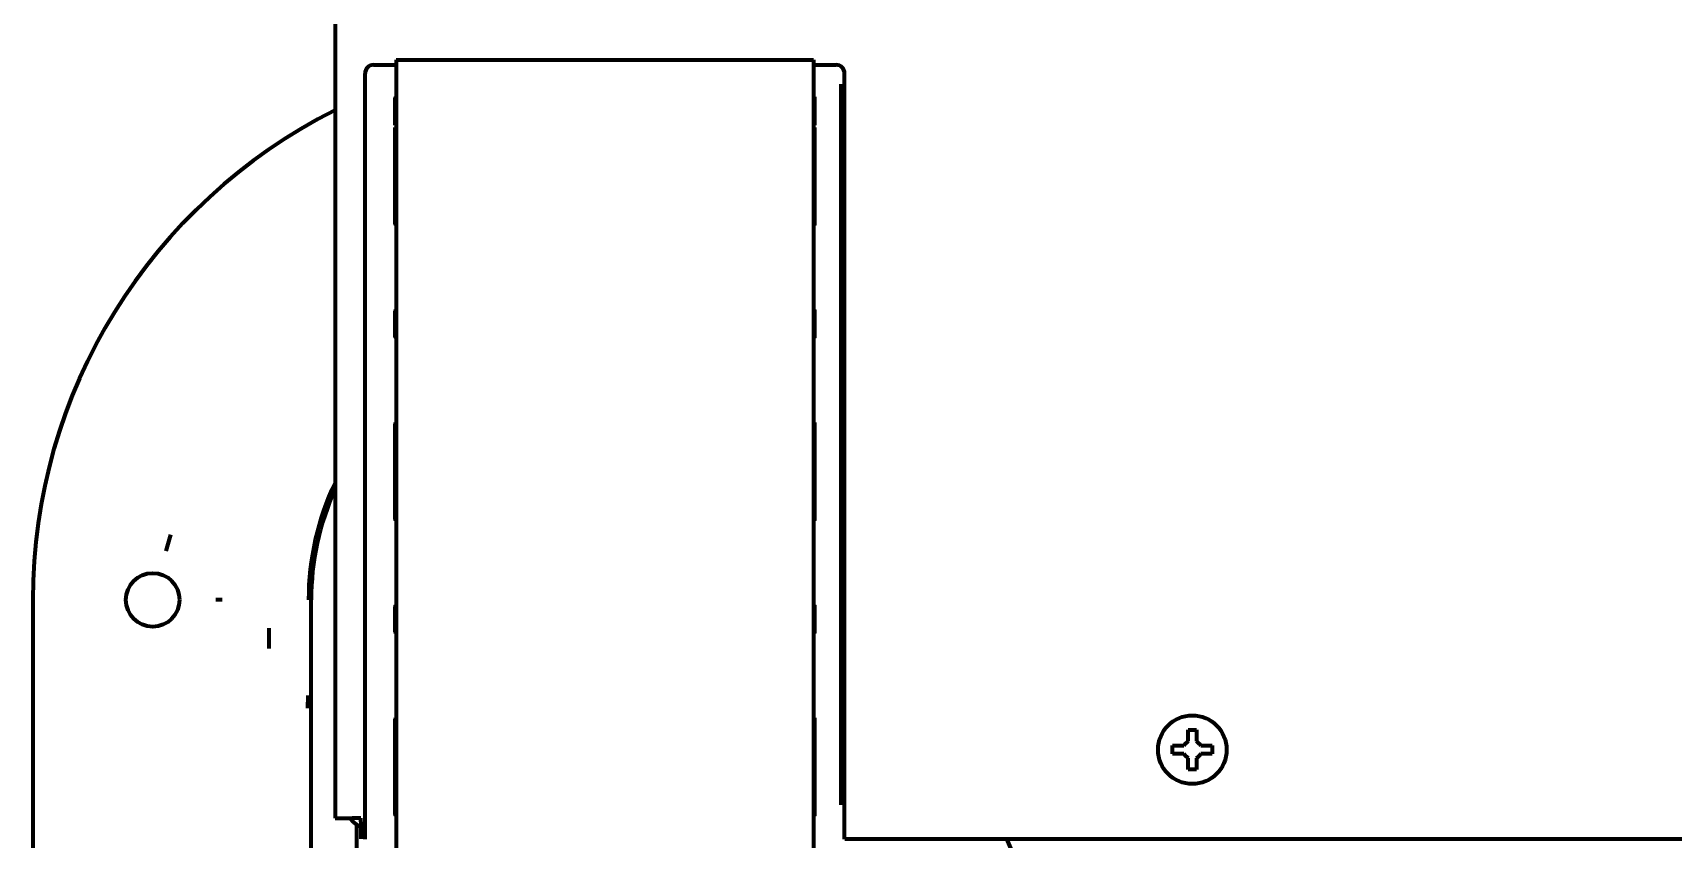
# Model space of a CAD drawing. Header units: inches. Extents: x -3055 to 7244, y 299 to 5591.
# Drawn here: x 2760.3 to 2951.9, y 477.2 to 571.4 of the extents above; entities that cross this region are included whole.
import ezdxf

# ---------------------------------------------------------------- set-up
doc = ezdxf.new("R2010")
doc.units = ezdxf.units.IN

msp = doc.modelspace()

# ---------------------------------------------------------------- linework, layer by layer
at = {"linetype": 'Continuous', "lineweight": 70}
for p, q in [((2795.62, 1053.6), (2795.62, 479.64)), ((2800.12, 567.64), (2802.74, 567.64)), ((2802.74, 568.24), (2802.74, 566.44)), ((2802.74, 568.24), (2851.49, 568.24)), ((2851.49, 568.24), (2851.49, 566.44)), ((2851.49, 567.64), (2854.12, 567.64)), ((2799.12, 481.18), (2799.12, 566.64)), ((2802.74, 566.44), (2802.74, 379.64)), ((2851.49, 566.44), (2851.49, 379.64)), ((2854.67, 565.4), (2854.67, 481.18)), ((2855.12, 481.18), (2855.12, 566.64)), ((2802.65, 560.6), (2802.65, 562.9)), ((2851.59, 562.9), (2851.59, 560.6)), ((2802.65, 560.6), (2802.74, 560.51)), ((2802.74, 560.6), (2802.65, 560.6)), ((2802.65, 549.8), (2802.65, 560.33)), ((2851.59, 560.6), (2851.49, 560.6)), ((2851.59, 560.6), (2851.53, 560.55)), ((2851.59, 560.33), (2851.59, 549.78)), ((2802.65, 536.62), (2802.65, 538.16)), ((2851.59, 538.16), (2851.59, 536.62)), ((2802.65, 515.28), (2802.65, 524.99)), ((2851.59, 524.99), (2851.59, 515.28)), ((2776.4, 512.74), (2775.87, 510.83)), ((2760.32, 505.14), (2760.32, 433.12)), ((2782.44, 505.14), (2781.68, 505.14)), ((2792.82, 472.14), (2792.82, 505.14)), ((2802.65, 502.12), (2802.65, 503.66)), ((2851.59, 503.66), (2851.59, 502.12)), ((2792.44, 493.97), (2792.39, 492.5)), ((2802.65, 480.78), (2802.65, 490.49)), ((2851.59, 490.49), (2851.59, 480.78)), ((2893.42, 487.64), (2893.42, 488.14)), ((2893.42, 487.14), (2893.42, 487.64)), ((2898.02, 488.14), (2898.02, 487.64)), ((2898.02, 487.64), (2898.02, 487.14)), ((2795.62, 479.64), (2797.62, 479.64)), ((2798.62, 479.64), (2797.62, 479.64)), ((2798.12, 478.91), (2798.12, 381.64)), ((2798.62, 479.21), (2798.62, 479.64)), ((2798.62, 479.21), (2798.62, 477.21)), ((2855.13, 477.21), (3687.62, 477.21))]:
    msp.add_line(p, q, dxfattribs=at)
for centre, radius in [((2774.32, 505.14), 3.13), ((2895.72, 487.64), 4)]:
    msp.add_circle(centre, radius, dxfattribs=at)
for centre, radius, start, end in [((2824.32, 505.14), 64, 116.6428, 180), ((2824.32, 505.14), 31.8, 154.5019, 180), ((2824.32, 505.14), 31.5, 155.6578, 180), ((2799.12, 480.64), 2, 210.0009, 255.5213), ((2861.67, 471.39), 13.69, 346.2213, 25.1489)]:
    msp.add_arc(centre, radius, start, end, dxfattribs=at)
for centre, major_axis in [((2800.12, 566.64), (-0.707, 0.707)), ((2854.12, 566.64), (0.707, 0.707))]:
    msp.add_ellipse(centre, major_axis=major_axis, ratio=0.999695, start_param=5.497939, end_param=7.068431, dxfattribs=at)
for points, knots in [([(2802.65, 562.9), (2802.65, 562.95), (2802.65, 562.99), (2802.65, 563.06), (2802.65, 563.09), (2802.65, 563.13), (2802.65, 563.16), (2802.65, 563.22), (2802.65, 563.27), (2802.65, 563.35), (2802.65, 563.39), (2802.65, 563.48), (2802.65, 563.52), (2802.65, 563.6), (2802.65, 563.63), (2802.65, 563.71), (2802.65, 563.77), (2802.66, 563.82), (2802.66, 563.86), (2802.66, 563.88), (2802.66, 563.89)], [0, 0, 0, 0, 0.125, 0.125, 0.1875, 0.1875, 0.25, 0.25, 0.375, 0.375, 0.5, 0.5, 0.625, 0.625, 0.75, 0.75, 0.875, 0.9375, 0.9375, 1, 1, 1, 1]), ([(2851.58, 563.89), (2851.58, 563.88), (2851.58, 563.86), (2851.58, 563.82), (2851.58, 563.77), (2851.58, 563.71), (2851.58, 563.63), (2851.58, 563.6), (2851.58, 563.52), (2851.58, 563.48), (2851.58, 563.39), (2851.58, 563.35), (2851.59, 563.27), (2851.59, 563.22), (2851.59, 563.16), (2851.59, 563.13), (2851.59, 563.09), (2851.59, 563.06), (2851.59, 562.99), (2851.59, 562.95), (2851.59, 562.9)], [0, 0, 0, 0, 0.0625, 0.0625, 0.125, 0.25, 0.25, 0.375, 0.375, 0.5, 0.5, 0.625, 0.625, 0.75, 0.75, 0.8125, 0.8125, 0.875, 0.875, 1, 1, 1, 1]), ([(2802.74, 560.05), (2802.73, 560.07), (2802.71, 560.09), (2802.7, 560.12), (2802.69, 560.13), (2802.68, 560.16), (2802.68, 560.17), (2802.67, 560.21), (2802.66, 560.23), (2802.66, 560.27), (2802.65, 560.28), (2802.65, 560.31), (2802.65, 560.32), (2802.65, 560.33)], [0, 0, 0, 0, 0.227402, 0.227402, 0.356168, 0.356168, 0.484934, 0.484934, 0.742467, 0.742467, 0.871234, 0.871234, 1, 1, 1, 1]), ([(2851.59, 560.33), (2851.59, 560.31), (2851.58, 560.26), (2851.57, 560.21), (2851.56, 560.17), (2851.55, 560.16), (2851.54, 560.13), (2851.54, 560.12), (2851.52, 560.09), (2851.51, 560.07), (2851.5, 560.05)], [0, 0, 0, 0, 0.253984, 0.507969, 0.507969, 0.634961, 0.634961, 0.761953, 0.761953, 1, 1, 1, 1]), ([(2802.66, 548.93), (2802.66, 548.94), (2802.66, 548.95), (2802.66, 548.96), (2802.66, 548.99), (2802.65, 549.04), (2802.65, 549.09), (2802.65, 549.15), (2802.65, 549.18), (2802.65, 549.23), (2802.65, 549.25), (2802.65, 549.28), (2802.65, 549.3), (2802.65, 549.35), (2802.65, 549.39), (2802.65, 549.47), (2802.65, 549.51), (2802.65, 549.59), (2802.65, 549.63), (2802.65, 549.71), (2802.65, 549.75), (2802.65, 549.8)], [0, 0, 0, 0, 0.03125, 0.03125, 0.0625, 0.125, 0.25, 0.25, 0.375, 0.375, 0.4375, 0.4375, 0.5, 0.5, 0.625, 0.625, 0.75, 0.75, 0.875, 0.875, 1, 1, 1, 1]), ([(2851.59, 549.78), (2851.59, 549.74), (2851.59, 549.7), (2851.59, 549.61), (2851.59, 549.57), (2851.59, 549.49), (2851.59, 549.45), (2851.58, 549.38), (2851.58, 549.34), (2851.58, 549.29), (2851.58, 549.27), (2851.58, 549.24), (2851.58, 549.22), (2851.58, 549.17), (2851.58, 549.14), (2851.58, 549.07), (2851.58, 549.03), (2851.58, 548.97), (2851.58, 548.95), (2851.58, 548.93), (2851.58, 548.93), (2851.58, 548.92)], [0, 0, 0, 0, 0.125, 0.125, 0.25, 0.25, 0.375, 0.375, 0.5, 0.5, 0.5625, 0.5625, 0.625, 0.625, 0.75, 0.75, 0.875, 0.9375, 0.96875, 0.96875, 1, 1, 1, 1]), ([(2802.74, 549.21), (2802.73, 549.19), (2802.72, 549.17), (2802.7, 549.14), (2802.7, 549.13), (2802.69, 549.11), (2802.68, 549.1), (2802.67, 549.06), (2802.67, 549.04), (2802.66, 549), (2802.66, 548.99), (2802.66, 548.96), (2802.66, 548.95), (2802.66, 548.93)], [0, 0, 0, 0, 0.206926, 0.206926, 0.339105, 0.339105, 0.471284, 0.471284, 0.735642, 0.735642, 0.867821, 0.867821, 1, 1, 1, 1]), ([(2802.65, 538.16), (2802.65, 538.2), (2802.65, 538.24), (2802.65, 538.33), (2802.65, 538.37), (2802.65, 538.45), (2802.65, 538.49), (2802.65, 538.56), (2802.65, 538.6), (2802.65, 538.65), (2802.65, 538.67), (2802.65, 538.7), (2802.65, 538.72), (2802.65, 538.77), (2802.65, 538.8), (2802.65, 538.87), (2802.65, 538.91), (2802.66, 538.97), (2802.66, 538.99), (2802.66, 539), (2802.66, 539.01), (2802.66, 539.02)], [0, 0, 0, 0, 0.125, 0.125, 0.25, 0.25, 0.375, 0.375, 0.5, 0.5, 0.5625, 0.5625, 0.625, 0.625, 0.75, 0.75, 0.875, 0.9375, 0.96875, 0.96875, 1, 1, 1, 1]), ([(2851.58, 539.02), (2851.58, 539.01), (2851.58, 539), (2851.58, 538.99), (2851.58, 538.97), (2851.58, 538.91), (2851.58, 538.87), (2851.58, 538.8), (2851.58, 538.77), (2851.58, 538.72), (2851.58, 538.7), (2851.58, 538.67), (2851.58, 538.65), (2851.58, 538.6), (2851.58, 538.56), (2851.59, 538.49), (2851.59, 538.45), (2851.59, 538.37), (2851.59, 538.33), (2851.59, 538.24), (2851.59, 538.2), (2851.59, 538.16)], [0, 0, 0, 0, 0.03125, 0.03125, 0.0625, 0.125, 0.25, 0.25, 0.375, 0.375, 0.4375, 0.4375, 0.5, 0.5, 0.625, 0.625, 0.75, 0.75, 0.875, 0.875, 1, 1, 1, 1]), ([(2802.66, 535.75), (2802.66, 535.76), (2802.66, 535.77), (2802.66, 535.78), (2802.66, 535.81), (2802.65, 535.86), (2802.65, 535.9), (2802.65, 535.97), (2802.65, 536), (2802.65, 536.05), (2802.65, 536.07), (2802.65, 536.1), (2802.65, 536.12), (2802.65, 536.17), (2802.65, 536.21), (2802.65, 536.29), (2802.65, 536.32), (2802.65, 536.41), (2802.65, 536.45), (2802.65, 536.53), (2802.65, 536.57), (2802.65, 536.62)], [0, 0, 0, 0, 0.03125, 0.03125, 0.0625, 0.125, 0.25, 0.25, 0.375, 0.375, 0.4375, 0.4375, 0.5, 0.5, 0.625, 0.625, 0.75, 0.75, 0.875, 0.875, 1, 1, 1, 1]), ([(2851.59, 536.62), (2851.59, 536.57), (2851.59, 536.53), (2851.59, 536.45), (2851.59, 536.41), (2851.59, 536.32), (2851.59, 536.29), (2851.58, 536.21), (2851.58, 536.17), (2851.58, 536.12), (2851.58, 536.1), (2851.58, 536.07), (2851.58, 536.05), (2851.58, 536), (2851.58, 535.97), (2851.58, 535.9), (2851.58, 535.86), (2851.58, 535.81), (2851.58, 535.78), (2851.58, 535.77), (2851.58, 535.76), (2851.58, 535.75)], [0, 0, 0, 0, 0.125, 0.125, 0.25, 0.25, 0.375, 0.375, 0.5, 0.5, 0.5625, 0.5625, 0.625, 0.625, 0.75, 0.75, 0.875, 0.9375, 0.96875, 0.96875, 1, 1, 1, 1]), ([(2802.65, 524.99), (2802.65, 525.03), (2802.65, 525.07), (2802.65, 525.16), (2802.65, 525.2), (2802.65, 525.28), (2802.65, 525.32), (2802.65, 525.39), (2802.65, 525.43), (2802.65, 525.48), (2802.65, 525.5), (2802.65, 525.54), (2802.65, 525.55), (2802.65, 525.6), (2802.65, 525.64), (2802.65, 525.7), (2802.65, 525.75), (2802.66, 525.8), (2802.66, 525.82), (2802.66, 525.84), (2802.66, 525.84), (2802.66, 525.85)], [0, 0, 0, 0, 0.125, 0.125, 0.25, 0.25, 0.375, 0.375, 0.5, 0.5, 0.5625, 0.5625, 0.625, 0.625, 0.75, 0.75, 0.875, 0.9375, 0.96875, 0.96875, 1, 1, 1, 1]), ([(2851.58, 525.85), (2851.58, 525.84), (2851.58, 525.84), (2851.58, 525.82), (2851.58, 525.8), (2851.58, 525.75), (2851.58, 525.7), (2851.58, 525.64), (2851.58, 525.6), (2851.58, 525.55), (2851.58, 525.54), (2851.58, 525.5), (2851.58, 525.48), (2851.58, 525.43), (2851.58, 525.39), (2851.59, 525.32), (2851.59, 525.28), (2851.59, 525.2), (2851.59, 525.16), (2851.59, 525.07), (2851.59, 525.03), (2851.59, 524.99)], [0, 0, 0, 0, 0.03125, 0.03125, 0.0625, 0.125, 0.25, 0.25, 0.375, 0.375, 0.4375, 0.4375, 0.5, 0.5, 0.625, 0.625, 0.75, 0.75, 0.875, 0.875, 1, 1, 1, 1]), ([(2802.66, 514.42), (2802.66, 514.43), (2802.66, 514.43), (2802.66, 514.45), (2802.66, 514.47), (2802.65, 514.53), (2802.65, 514.57), (2802.65, 514.64), (2802.65, 514.67), (2802.65, 514.72), (2802.65, 514.74), (2802.65, 514.77), (2802.65, 514.79), (2802.65, 514.84), (2802.65, 514.88), (2802.65, 514.95), (2802.65, 514.99), (2802.65, 515.07), (2802.65, 515.11), (2802.65, 515.2), (2802.65, 515.24), (2802.65, 515.28)], [0, 0, 0, 0, 0.03125, 0.03125, 0.0625, 0.125, 0.25, 0.25, 0.375, 0.375, 0.4375, 0.4375, 0.5, 0.5, 0.625, 0.625, 0.75, 0.75, 0.875, 0.875, 1, 1, 1, 1]), ([(2851.59, 515.28), (2851.59, 515.24), (2851.59, 515.2), (2851.59, 515.11), (2851.59, 515.07), (2851.59, 514.99), (2851.59, 514.95), (2851.58, 514.88), (2851.58, 514.84), (2851.58, 514.79), (2851.58, 514.77), (2851.58, 514.74), (2851.58, 514.72), (2851.58, 514.67), (2851.58, 514.64), (2851.58, 514.57), (2851.58, 514.53), (2851.58, 514.47), (2851.58, 514.45), (2851.58, 514.43), (2851.58, 514.43), (2851.58, 514.42)], [0, 0, 0, 0, 0.125, 0.125, 0.25, 0.25, 0.375, 0.375, 0.5, 0.5, 0.5625, 0.5625, 0.625, 0.625, 0.75, 0.75, 0.875, 0.9375, 0.96875, 0.96875, 1, 1, 1, 1]), ([(2802.65, 503.66), (2802.65, 503.7), (2802.65, 503.74), (2802.65, 503.83), (2802.65, 503.87), (2802.65, 503.95), (2802.65, 503.99), (2802.65, 504.06), (2802.65, 504.1), (2802.65, 504.15), (2802.65, 504.17), (2802.65, 504.2), (2802.65, 504.22), (2802.65, 504.27), (2802.65, 504.3), (2802.65, 504.37), (2802.65, 504.41), (2802.66, 504.47), (2802.66, 504.49), (2802.66, 504.5), (2802.66, 504.51), (2802.66, 504.52)], [0, 0, 0, 0, 0.125, 0.125, 0.25, 0.25, 0.375, 0.375, 0.5, 0.5, 0.5625, 0.5625, 0.625, 0.625, 0.75, 0.75, 0.875, 0.9375, 0.96875, 0.96875, 1, 1, 1, 1]), ([(2851.58, 504.52), (2851.58, 504.51), (2851.58, 504.5), (2851.58, 504.49), (2851.58, 504.47), (2851.58, 504.41), (2851.58, 504.37), (2851.58, 504.3), (2851.58, 504.27), (2851.58, 504.22), (2851.58, 504.2), (2851.58, 504.17), (2851.58, 504.15), (2851.58, 504.1), (2851.58, 504.06), (2851.59, 503.99), (2851.59, 503.95), (2851.59, 503.87), (2851.59, 503.83), (2851.59, 503.74), (2851.59, 503.7), (2851.59, 503.66)], [0, 0, 0, 0, 0.03125, 0.03125, 0.0625, 0.125, 0.25, 0.25, 0.375, 0.375, 0.4375, 0.4375, 0.5, 0.5, 0.625, 0.625, 0.75, 0.75, 0.875, 0.875, 1, 1, 1, 1]), ([(2802.66, 501.25), (2802.66, 501.26), (2802.66, 501.27), (2802.66, 501.28), (2802.66, 501.31), (2802.65, 501.36), (2802.65, 501.4), (2802.65, 501.47), (2802.65, 501.5), (2802.65, 501.55), (2802.65, 501.57), (2802.65, 501.6), (2802.65, 501.62), (2802.65, 501.67), (2802.65, 501.71), (2802.65, 501.79), (2802.65, 501.82), (2802.65, 501.91), (2802.65, 501.95), (2802.65, 502.03), (2802.65, 502.07), (2802.65, 502.12)], [0, 0, 0, 0, 0.03125, 0.03125, 0.0625, 0.125, 0.25, 0.25, 0.375, 0.375, 0.4375, 0.4375, 0.5, 0.5, 0.625, 0.625, 0.75, 0.75, 0.875, 0.875, 1, 1, 1, 1]), ([(2851.59, 502.12), (2851.59, 502.07), (2851.59, 502.03), (2851.59, 501.95), (2851.59, 501.91), (2851.59, 501.82), (2851.59, 501.79), (2851.58, 501.71), (2851.58, 501.67), (2851.58, 501.62), (2851.58, 501.6), (2851.58, 501.57), (2851.58, 501.55), (2851.58, 501.5), (2851.58, 501.47), (2851.58, 501.4), (2851.58, 501.36), (2851.58, 501.31), (2851.58, 501.28), (2851.58, 501.27), (2851.58, 501.26), (2851.58, 501.25)], [0, 0, 0, 0, 0.125, 0.125, 0.25, 0.25, 0.375, 0.375, 0.5, 0.5, 0.5625, 0.5625, 0.625, 0.625, 0.75, 0.75, 0.875, 0.9375, 0.96875, 0.96875, 1, 1, 1, 1]), ([(2787.92, 499.45), (2787.92, 499.65), (2787.91, 500.04), (2787.91, 500.43), (2787.9, 501.03), (2787.9, 501.43), (2787.9, 501.83)], [0, 0, 0, 0, 0.25, 0.5, 0.5, 1, 1, 1, 1]), ([(2802.65, 490.49), (2802.65, 490.53), (2802.65, 490.57), (2802.65, 490.66), (2802.65, 490.7), (2802.65, 490.78), (2802.65, 490.82), (2802.65, 490.89), (2802.65, 490.93), (2802.65, 490.98), (2802.65, 491), (2802.65, 491.04), (2802.65, 491.05), (2802.65, 491.1), (2802.65, 491.14), (2802.65, 491.2), (2802.65, 491.25), (2802.66, 491.3), (2802.66, 491.32), (2802.66, 491.34), (2802.66, 491.34), (2802.66, 491.35)], [0, 0, 0, 0, 0.125, 0.125, 0.25, 0.25, 0.375, 0.375, 0.5, 0.5, 0.5625, 0.5625, 0.625, 0.625, 0.75, 0.75, 0.875, 0.9375, 0.96875, 0.96875, 1, 1, 1, 1]), ([(2851.58, 491.35), (2851.58, 491.34), (2851.58, 491.34), (2851.58, 491.32), (2851.58, 491.3), (2851.58, 491.25), (2851.58, 491.2), (2851.58, 491.14), (2851.58, 491.1), (2851.58, 491.05), (2851.58, 491.04), (2851.58, 491), (2851.58, 490.98), (2851.58, 490.93), (2851.58, 490.89), (2851.59, 490.82), (2851.59, 490.78), (2851.59, 490.7), (2851.59, 490.66), (2851.59, 490.57), (2851.59, 490.53), (2851.59, 490.49)], [0, 0, 0, 0, 0.03125, 0.03125, 0.0625, 0.125, 0.25, 0.25, 0.375, 0.375, 0.4375, 0.4375, 0.5, 0.5, 0.625, 0.625, 0.75, 0.75, 0.875, 0.875, 1, 1, 1, 1]), ([(2896.22, 489.94), (2896.22, 489.73), (2896.22, 489.52), (2896.22, 489.2), (2896.22, 489.09), (2896.22, 488.86), (2896.22, 488.75), (2896.22, 488.64)], [0, 0, 0, 0, 0.5, 0.5, 0.75, 0.75, 1, 1, 1, 1]), ([(2893.42, 488.14), (2893.62, 488.14), (2893.83, 488.14), (2894.16, 488.14), (2894.27, 488.14), (2894.49, 488.14), (2894.6, 488.14), (2894.72, 488.14)], [0, 0, 0, 0, 0.5, 0.5, 0.75, 0.75, 1, 1, 1, 1]), ([(2895.22, 485.34), (2895.22, 485.54), (2895.22, 485.75), (2895.22, 486.07), (2895.22, 486.18), (2895.22, 486.41), (2895.22, 486.52), (2895.22, 486.64)], [0, 0, 0, 0, 0.5, 0.5, 0.75, 0.75, 1, 1, 1, 1]), ([(2898.02, 487.14), (2897.82, 487.14), (2897.61, 487.14), (2897.28, 487.14), (2897.17, 487.14), (2896.95, 487.14), (2896.83, 487.14), (2896.72, 487.14)], [0, 0, 0, 0, 0.5, 0.5, 0.75, 0.75, 1, 1, 1, 1]), ([(2799.12, 477.18), (2799.12, 477.49), (2799.12, 477.8), (2799.12, 478.44), (2799.12, 478.77), (2799.12, 479.27), (2799.12, 479.44), (2799.12, 479.7), (2799.12, 479.79), (2799.12, 479.96), (2799.12, 480.39), (2799.12, 480.83), (2799.12, 481.18)], [0, 0, 0, 0, 0.25, 0.25, 0.5, 0.5, 0.625, 0.625, 0.6875, 0.6875, 0.75, 1, 1, 1, 1]), ([(2855.12, 477.18), (2855.12, 477.49), (2855.12, 477.8), (2855.12, 478.44), (2855.12, 478.77), (2855.12, 479.27), (2855.12, 479.44), (2855.12, 479.7), (2855.12, 479.79), (2855.12, 479.96), (2855.12, 480.39), (2855.12, 480.83), (2855.12, 481.18)], [0, 0, 0, 0, 0.25, 0.25, 0.5, 0.5, 0.625, 0.625, 0.6875, 0.6875, 0.75, 1, 1, 1, 1]), ([(2802.66, 479.92), (2802.66, 479.93), (2802.66, 479.93), (2802.66, 479.95), (2802.66, 479.97), (2802.65, 480.03), (2802.65, 480.07), (2802.65, 480.14), (2802.65, 480.17), (2802.65, 480.22), (2802.65, 480.24), (2802.65, 480.27), (2802.65, 480.29), (2802.65, 480.34), (2802.65, 480.38), (2802.65, 480.45), (2802.65, 480.49), (2802.65, 480.57), (2802.65, 480.61), (2802.65, 480.7), (2802.65, 480.74), (2802.65, 480.78)], [0, 0, 0, 0, 0.03125, 0.03125, 0.0625, 0.125, 0.25, 0.25, 0.375, 0.375, 0.4375, 0.4375, 0.5, 0.5, 0.625, 0.625, 0.75, 0.75, 0.875, 0.875, 1, 1, 1, 1]), ([(2851.59, 480.78), (2851.59, 480.74), (2851.59, 480.7), (2851.59, 480.61), (2851.59, 480.57), (2851.59, 480.49), (2851.59, 480.45), (2851.58, 480.38), (2851.58, 480.34), (2851.58, 480.29), (2851.58, 480.27), (2851.58, 480.24), (2851.58, 480.22), (2851.58, 480.17), (2851.58, 480.14), (2851.58, 480.07), (2851.58, 480.03), (2851.58, 479.97), (2851.58, 479.95), (2851.58, 479.93), (2851.58, 479.93), (2851.58, 479.92)], [0, 0, 0, 0, 0.125, 0.125, 0.25, 0.25, 0.375, 0.375, 0.5, 0.5, 0.5625, 0.5625, 0.625, 0.625, 0.75, 0.75, 0.875, 0.9375, 0.96875, 0.96875, 1, 1, 1, 1])]:
    msp.add_open_spline(points, degree=3, knots=knots, dxfattribs=at)
for points in [[(2894.72, 488.14), (2894.74, 488.16), (2894.79, 488.21), (2894.86, 488.28), (2894.93, 488.35), (2895, 488.42), (2895.08, 488.49), (2895.15, 488.56), (2895.19, 488.61), (2895.22, 488.64)], [(2895.22, 488.64), (2895.22, 488.69), (2895.22, 488.8), (2895.22, 488.96), (2895.22, 489.12), (2895.22, 489.27), (2895.22, 489.43), (2895.22, 489.58), (2895.22, 489.75), (2895.22, 489.87), (2895.22, 489.94)], [(2895.22, 489.94), (2895.39, 489.94), (2895.72, 489.94), (2896.05, 489.94), (2896.22, 489.94)], [(2896.22, 488.64), (2896.24, 488.61), (2896.3, 488.56), (2896.37, 488.48), (2896.44, 488.41), (2896.51, 488.34), (2896.58, 488.27), (2896.65, 488.2), (2896.7, 488.16), (2896.72, 488.14)], [(2894.72, 487.14), (2894.66, 487.14), (2894.56, 487.14), (2894.39, 487.14), (2894.24, 487.14), (2894.08, 487.14), (2893.93, 487.14), (2893.77, 487.14), (2893.61, 487.14), (2893.48, 487.14), (2893.42, 487.14)], [(2895.22, 486.64), (2895.19, 486.66), (2895.14, 486.71), (2895.07, 486.79), (2895, 486.86), (2894.93, 486.93), (2894.86, 487), (2894.79, 487.07), (2894.74, 487.11), (2894.72, 487.14)], [(2896.72, 487.14), (2896.69, 487.11), (2896.65, 487.06), (2896.58, 486.99), (2896.5, 486.92), (2896.43, 486.85), (2896.36, 486.78), (2896.29, 486.71), (2896.24, 486.66), (2896.22, 486.64)], [(2896.22, 486.64), (2896.22, 486.58), (2896.22, 486.47), (2896.22, 486.31), (2896.22, 486.15), (2896.22, 486), (2896.22, 485.85), (2896.22, 485.69), (2896.22, 485.52), (2896.22, 485.4), (2896.22, 485.34)], [(2896.72, 488.14), (2896.77, 488.14), (2896.88, 488.14), (2897.04, 488.14), (2897.2, 488.14), (2897.36, 488.14), (2897.51, 488.14), (2897.67, 488.14), (2897.83, 488.14), (2897.95, 488.14), (2898.02, 488.14)], [(2896.22, 485.34), (2896.05, 485.34), (2895.72, 485.34), (2895.39, 485.34), (2895.22, 485.34)]]:
    msp.add_open_spline(points, degree=3, dxfattribs=at)

doc.saveas('drawing.dxf')
